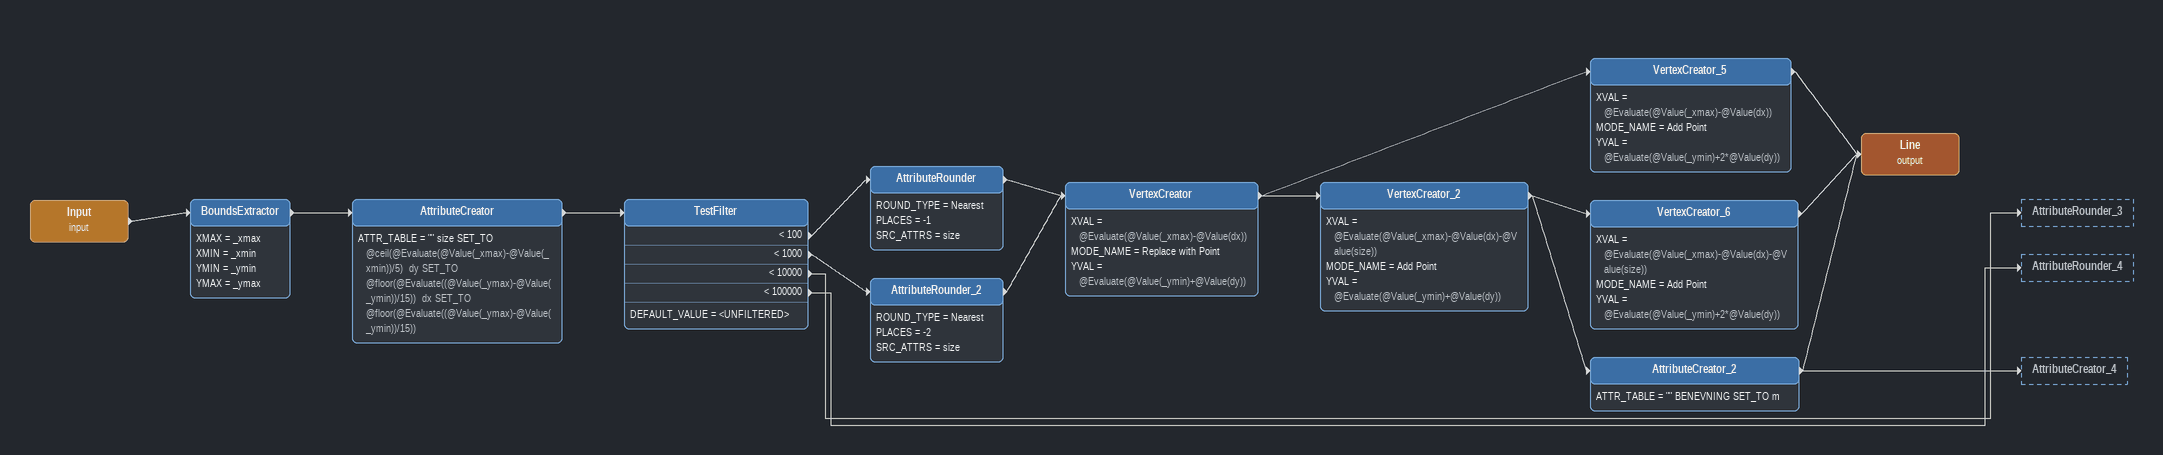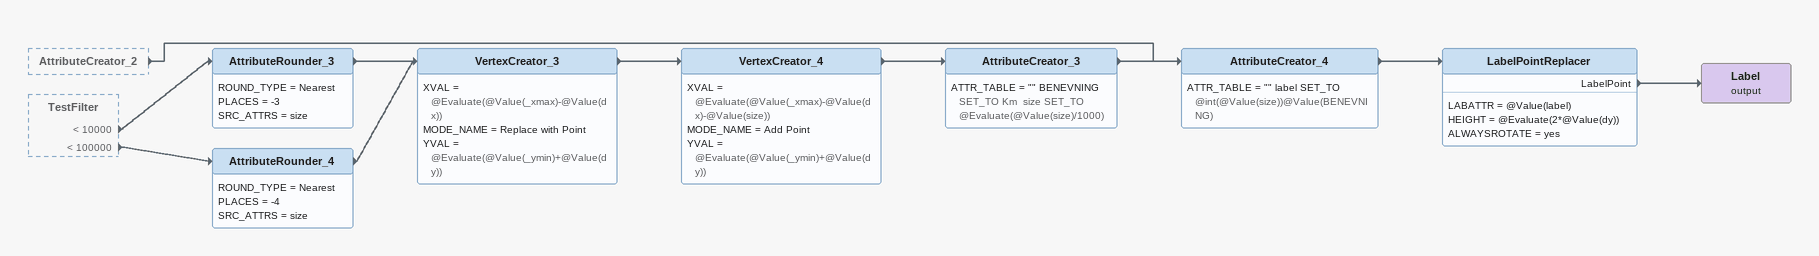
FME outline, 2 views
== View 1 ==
Input (input)
    -> BoundsExtractor
BoundsExtractor
    XMAX = _xmax
    XMIN = _xmin
    YMIN = _ymin
    YMAX = _ymax
    -> AttributeCreator
AttributeCreator
    ATTR_TABLE = "" size SET_TO @ceil(@Evaluate(@Value(_xmax)-@Value(_xmin))/5)  dy SET_TO @floor(@Evaluate((@Value(_ymax)-@Value(_ymin))/15))  dx SET_TO @floor(@Evaluate((@Value(_ymax)-@Value(_ymin))/15))
    -> TestFilter
TestFilter
    DEFAULT_VALUE = <UNFILTERED>
    < 100 -> AttributeRounder
    < 1000 -> AttributeRounder_2
    < 10000 -> AttributeRounder_3
    < 100000 -> AttributeRounder_4
AttributeRounder
    ROUND_TYPE = Nearest
    PLACES = -1
    SRC_ATTRS = size
    -> VertexCreator
AttributeRounder_2
    ROUND_TYPE = Nearest
    PLACES = -2
    SRC_ATTRS = size
    -> VertexCreator
VertexCreator
    XVAL = @Evaluate(@Value(_xmax)-@Value(dx))
    MODE_NAME = Replace with Point
    YVAL = @Evaluate(@Value(_ymin)+@Value(dy))
    -> VertexCreator_2
    -> VertexCreator_5
VertexCreator_5
    XVAL = @Evaluate(@Value(_xmax)-@Value(dx))
    MODE_NAME = Add Point
    YVAL = @Evaluate(@Value(_ymin)+2*@Value(dy))
    -> Line (output)
VertexCreator_2
    XVAL = @Evaluate(@Value(_xmax)-@Value(dx)-@Value(size))
    MODE_NAME = Add Point
    YVAL = @Evaluate(@Value(_ymin)+@Value(dy))
    -> AttributeCreator_2
    -> VertexCreator_6
VertexCreator_6
    XVAL = @Evaluate(@Value(_xmax)-@Value(dx)-@Value(size))
    MODE_NAME = Add Point
    YVAL = @Evaluate(@Value(_ymin)+2*@Value(dy))
    -> Line (output)
AttributeCreator_2
    ATTR_TABLE = "" BENEVNING SET_TO m
    -> Line (output)
    -> AttributeCreator_4
Line (output)

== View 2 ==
AttributeCreator_2 [outside]
    -> AttributeCreator_4
TestFilter [outside]
    < 10000 -> AttributeRounder_3
    < 100000 -> AttributeRounder_4
AttributeRounder_3
    ROUND_TYPE = Nearest
    PLACES = -3
    SRC_ATTRS = size
    -> VertexCreator_3
AttributeRounder_4
    ROUND_TYPE = Nearest
    PLACES = -4
    SRC_ATTRS = size
    -> VertexCreator_3
VertexCreator_3
    XVAL = @Evaluate(@Value(_xmax)-@Value(dx))
    MODE_NAME = Replace with Point
    YVAL = @Evaluate(@Value(_ymin)+@Value(dy))
    -> VertexCreator_4
VertexCreator_4
    XVAL = @Evaluate(@Value(_xmax)-@Value(dx)-@Value(size))
    MODE_NAME = Add Point
    YVAL = @Evaluate(@Value(_ymin)+@Value(dy))
    -> AttributeCreator_3
AttributeCreator_3
    ATTR_TABLE = "" BENEVNING SET_TO Km  size SET_TO @Evaluate(@Value(size)/1000)
    -> AttributeCreator_4
AttributeCreator_4
    ATTR_TABLE = "" label SET_TO @int(@Value(size))@Value(BENEVNING)
    -> LabelPointReplacer
LabelPointReplacer
    LABATTR = @Value(label)
    HEIGHT = @Evaluate(2*@Value(dy))
    ALWAYSROTATE = yes
    LabelPoint -> Label (output)
Label (output)
